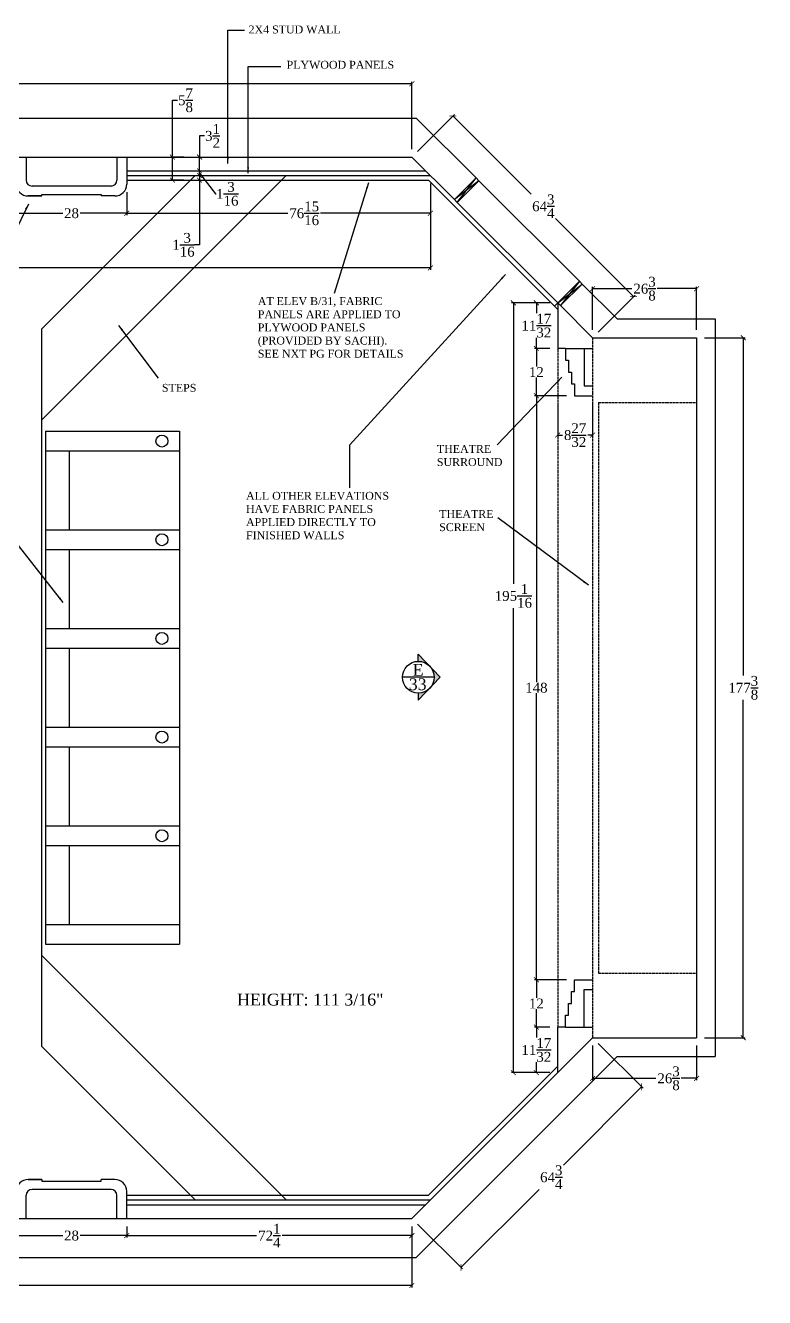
# Model space of a CAD drawing. Header units: inches. Extents: x -8 to 7069, y -18 to 1274.
# Drawn here: x 4230.6 to 4417.9, y 559.7 to 882 of the extents above; entities that cross this region are included whole.
import ezdxf

# ---------------------------------------------------------------- set-up
doc = ezdxf.new("R2010")
doc.units = ezdxf.units.IN
doc.header["$MEASUREMENT"] = 0
doc.linetypes.add('HIDDEN', pattern=[0.375, 0.25, -0.125])
doc.layers.add('PLAN-LINES', color=7, linetype='Continuous')
doc.layers.add('VIEWPORT', color=7, linetype='Continuous')
doc.styles.add('BOOKMAN', font='BOOKOS.TTF')
doc.dimstyles.new('SACHI-1-1-2', dxfattribs={"dimtxt": 0.875, "dimasz": 0.375, "dimexe": 0.5, "dimexo": 0.75, "dimgap": 0.09, "dimtad": 0, "dimtih": 1, "dimtoh": 1, "dimdec": 5, "dimzin": 3, "dimdsep": 46, "dimlunit": 5, "dimtxsty": 'BOOKMAN', "dimblk": 'ARCHTICK', "dimcen": 0, "dimdle": 0.375, "dimclrd": 5, "dimclre": 5, "dimclrt": 5, "dimadec": 1, "dimazin": 0, "dimtfac": 1, "dimtdec": 5, "dimtofl": 0, "dimtmove": 0, "dimatfit": 3, "dimfxl": 0, "dimtolj": 1, "dimtzin": 0, "dimarcsym": 0})
doc.dimstyles.new('SACHI-1-2', dxfattribs={"dimtxt": 2.5, "dimasz": 1.25, "dimexe": 0.5, "dimexo": 2, "dimgap": 0.09, "dimtad": 0, "dimtih": 1, "dimtoh": 1, "dimdec": 5, "dimzin": 3, "dimdsep": 46, "dimlunit": 5, "dimtxsty": 'BOOKMAN', "dimblk": 'ARCHTICK', "dimcen": 0, "dimclrd": 5, "dimclre": 5, "dimclrt": 5, "dimadec": 1, "dimazin": 0, "dimtfac": 1, "dimtdec": 5, "dimtofl": 0, "dimtmove": 0, "dimatfit": 3, "dimfxl": 0, "dimtolj": 1, "dimtzin": 0, "dimarcsym": 0})
doc.dimstyles.new('SACHI-3-4', dxfattribs={"dimtxt": 1.75, "dimasz": 0.75, "dimexe": 0.5, "dimexo": 1, "dimgap": 0.09, "dimtad": 0, "dimtih": 1, "dimtoh": 1, "dimdec": 5, "dimzin": 3, "dimdsep": 46, "dimlunit": 5, "dimtxsty": 'BOOKMAN', "dimblk": 'ARCHTICK', "dimcen": 0, "dimclrd": 5, "dimclre": 5, "dimclrt": 5, "dimadec": 1, "dimazin": 0, "dimtfac": 1, "dimtdec": 5, "dimtofl": 0, "dimtmove": 0, "dimatfit": 3, "dimfxl": 0, "dimtolj": 1, "dimtzin": 0, "dimarcsym": 0})

# ---------------------------------------------------------------- blocks, each defined once
blk = doc.blocks.new('_ARCHTICK')
at = {"color": 0, "linetype": 'ByBlock', "const_width": 0.15}
blk.add_lwpolyline([(-0.5, -0.5), (0.5, 0.5)], dxfattribs=at)
blk = doc.blocks.new('*D549')
at = {"layer": 'Defpoints', "color": 0}
for p in [(4328.52, 848.67), (4384.72, 813.29), (4374.31, 802.88)]:
    blk.add_point(p, dxfattribs=at)
at = {"layer": 'VIEWPORT', "color": 1, "lineweight": -2}
for p, q in [((4329.93, 850.09), (4339.28, 859.44)), ((4338.93, 859.08), (4358.76, 839.26)), ((4384.72, 813.29), (4364.9, 833.12)), ((4375.73, 804.29), (4385.08, 813.64))]:
    blk.add_line(p, q, dxfattribs=at)
at = {"layer": 'VIEWPORT', "color": 1, "lineweight": -2, "xscale": 1.25, "yscale": 1.25, "zscale": 1.25}
for p, rotation in [((4338.93, 859.08), 135.0000000000044), ((4384.72, 813.29), 315.0000000000044)]:
    blk.add_blockref('_ARCHTICK', p, dxfattribs=dict(at, rotation=rotation))
at = {"layer": 'VIEWPORT', "color": 1, "insert": (4361.83, 836.19), "char_height": 2.5, "attachment_point": 5, "style": 'BOOKMAN'}
blk.add_mtext('\\A1;64{\\H1.000000x;\\S3/4;}', dxfattribs=at)
blk = doc.blocks.new('*D548')
at = {"layer": 'Defpoints', "color": 0}
for p in [(4374.31, 815.32), (4374.31, 802.88), (4400.67, 802.88)]:
    blk.add_point(p, dxfattribs=at)
at = {"layer": 'VIEWPORT', "color": 1, "lineweight": -2}
for p, q in [((4374.31, 804.88), (4374.31, 815.82)), ((4400.67, 804.88), (4400.67, 815.82)), ((4374.31, 815.32), (4384.29, 815.32)), ((4400.67, 815.32), (4390.7, 815.32))]:
    blk.add_line(p, q, dxfattribs=at)
at = {"layer": 'VIEWPORT', "color": 1, "lineweight": -2, "xscale": 1.25, "yscale": 1.25, "zscale": 1.25, "rotation": 180}
blk.add_blockref('_ARCHTICK', (4374.31, 815.32), dxfattribs=at)
at = {"layer": 'VIEWPORT', "color": 1, "lineweight": -2, "xscale": 1.25, "yscale": 1.25, "zscale": 1.25}
blk.add_blockref('_ARCHTICK', (4400.67, 815.32), dxfattribs=at)
at = {"layer": 'VIEWPORT', "color": 1, "insert": (4387.49, 815.32), "char_height": 2.5, "attachment_point": 5, "style": 'BOOKMAN'}
blk.add_mtext('\\A1;26{\\H1.000000x;\\S3/8;}', dxfattribs=at)
blk = doc.blocks.new('*D547')
at = {"layer": 'Defpoints', "color": 0}
for p in [(4400.67, 802.88), (4412.5, 802.88), (4400.67, 625.51)]:
    blk.add_point(p, dxfattribs=at)
at = {"layer": 'VIEWPORT', "color": 1, "lineweight": -2}
for p, q in [((4402.67, 802.88), (4413, 802.88)), ((4412.5, 802.88), (4412.5, 717.29)), ((4412.5, 625.51), (4412.5, 711.1)), ((4402.67, 625.51), (4413, 625.51))]:
    blk.add_line(p, q, dxfattribs=at)
at = {"layer": 'VIEWPORT', "color": 1, "lineweight": -2, "xscale": 1.25, "yscale": 1.25, "zscale": 1.25}
for p, rotation in [((4412.5, 802.88), 90), ((4412.5, 625.51), 270)]:
    blk.add_blockref('_ARCHTICK', p, dxfattribs=dict(at, rotation=rotation))
at = {"layer": 'VIEWPORT', "color": 1, "insert": (4412.5, 714.19), "char_height": 2.5, "attachment_point": 5, "style": 'BOOKMAN'}
blk.add_mtext('\\A1;177{\\H1.000000x;\\S3/8;}', dxfattribs=at)
blk = doc.blocks.new('*D546')
at = {"layer": 'Defpoints', "color": 0}
for p in [(4374.31, 625.51), (4400.67, 625.51), (4400.67, 615.23)]:
    blk.add_point(p, dxfattribs=at)
at = {"layer": 'VIEWPORT', "color": 1, "lineweight": -2}
for p, q in [((4374.31, 623.51), (4374.31, 614.73)), ((4400.67, 623.51), (4400.67, 614.73)), ((4374.31, 615.23), (4390.38, 615.23)), ((4400.67, 615.23), (4396.79, 615.23))]:
    blk.add_line(p, q, dxfattribs=at)
at = {"layer": 'VIEWPORT', "color": 1, "lineweight": -2, "xscale": 1.25, "yscale": 1.25, "zscale": 1.25, "rotation": 180}
blk.add_blockref('_ARCHTICK', (4374.31, 615.23), dxfattribs=at)
at = {"layer": 'VIEWPORT', "color": 1, "lineweight": -2, "xscale": 1.25, "yscale": 1.25, "zscale": 1.25}
blk.add_blockref('_ARCHTICK', (4400.67, 615.23), dxfattribs=at)
at = {"layer": 'VIEWPORT', "color": 1, "insert": (4393.58, 615.23), "char_height": 2.5, "attachment_point": 5, "style": 'BOOKMAN'}
blk.add_mtext('\\A1;26{\\H1.000000x;\\S3/8;}', dxfattribs=at)
blk = doc.blocks.new('*D545')
at = {"layer": 'Defpoints', "color": 0}
for p in [(4374.31, 625.51), (4328.52, 579.71), (4340.95, 567.28)]:
    blk.add_point(p, dxfattribs=at)
at = {"layer": 'VIEWPORT', "color": 1, "lineweight": -2}
for p, q in [((4375.73, 624.09), (4387.1, 612.72)), ((4386.75, 613.07), (4366.92, 593.24)), ((4340.95, 567.28), (4360.78, 587.1)), ((4329.93, 578.3), (4341.31, 566.92))]:
    blk.add_line(p, q, dxfattribs=at)
at = {"layer": 'VIEWPORT', "color": 1, "lineweight": -2, "xscale": 1.25, "yscale": 1.25, "zscale": 1.25}
for p, rotation in [((4386.75, 613.07), 44.99999999999928), ((4340.95, 567.28), 224.9999999999993)]:
    blk.add_blockref('_ARCHTICK', p, dxfattribs=dict(at, rotation=rotation))
at = {"layer": 'VIEWPORT', "color": 1, "insert": (4363.85, 590.17), "char_height": 2.5, "attachment_point": 5, "style": 'BOOKMAN'}
blk.add_mtext('\\A1;64{\\H1.000000x;\\S3/4;}', dxfattribs=at)
blk = doc.blocks.new('*D544')
at = {"layer": 'Defpoints', "color": 0}
for p in [(4013.98, 579.71), (4328.52, 579.71), (4328.52, 562.71)]:
    blk.add_point(p, dxfattribs=at)
at = {"layer": 'VIEWPORT', "color": 1, "lineweight": -2}
for p, q in [((4013.98, 577.71), (4013.98, 562.21)), ((4328.52, 577.71), (4328.52, 562.21)), ((4013.98, 562.71), (4165.78, 562.71)), ((4328.52, 562.71), (4176.72, 562.71))]:
    blk.add_line(p, q, dxfattribs=at)
at = {"layer": 'VIEWPORT', "color": 1, "lineweight": -2, "xscale": 1.25, "yscale": 1.25, "zscale": 1.25, "rotation": 180}
blk.add_blockref('_ARCHTICK', (4013.98, 562.71), dxfattribs=at)
at = {"layer": 'VIEWPORT', "color": 1, "lineweight": -2, "xscale": 1.25, "yscale": 1.25, "zscale": 1.25}
blk.add_blockref('_ARCHTICK', (4328.52, 562.71), dxfattribs=at)
at = {"layer": 'VIEWPORT', "color": 1, "insert": (4171.25, 562.71), "char_height": 2.5, "attachment_point": 5, "style": 'BOOKMAN'}
blk.add_mtext('\\A1;314{\\H1.000000x;\\S17/32;}', dxfattribs=at)
blk = doc.blocks.new('*D538')
at = {"layer": 'Defpoints', "color": 0}
for p in [(4328.52, 867.23), (4013.98, 848.67), (4328.52, 848.67)]:
    blk.add_point(p, dxfattribs=at)
at = {"layer": 'VIEWPORT', "color": 1, "lineweight": -2}
for p, q in [((4013.98, 850.67), (4013.98, 867.73)), ((4013.98, 867.23), (4165.69, 867.23)), ((4328.52, 867.23), (4176.63, 867.23)), ((4328.52, 850.67), (4328.52, 867.73))]:
    blk.add_line(p, q, dxfattribs=at)
at = {"layer": 'VIEWPORT', "color": 1, "lineweight": -2, "xscale": 1.25, "yscale": 1.25, "zscale": 1.25, "rotation": 180}
blk.add_blockref('_ARCHTICK', (4013.98, 867.23), dxfattribs=at)
at = {"layer": 'VIEWPORT', "color": 1, "lineweight": -2, "xscale": 1.25, "yscale": 1.25, "zscale": 1.25}
blk.add_blockref('_ARCHTICK', (4328.52, 867.23), dxfattribs=at)
at = {"layer": 'VIEWPORT', "color": 1, "insert": (4171.16, 867.23), "char_height": 2.5, "attachment_point": 5, "style": 'BOOKMAN'}
blk.add_mtext('\\A1;314{\\H1.000000x;\\S17/32;}', dxfattribs=at)
blk = doc.blocks.new('*D617')
at = {"layer": 'Defpoints', "color": 0}
for p in [(4270.69, 843.99), (4270.69, 842.8), (4274.7, 843.99)]:
    blk.add_point(p, dxfattribs=at)
at = {"layer": 'VIEWPORT', "color": 5, "lineweight": -2}
for p, q in [((4272.69, 843.99), (4275.2, 843.99)), ((4272.69, 842.8), (4275.2, 842.8)), ((4274.7, 843.99), (4274.7, 842.8)), ((4274.7, 842.8), (4274.7, 826.44)), ((4274.7, 826.44), (4273.45, 826.44))]:
    blk.add_line(p, q, dxfattribs=at)
at = {"layer": 'VIEWPORT', "color": 5, "lineweight": -2, "xscale": 1.25, "yscale": 1.25, "zscale": 1.25}
for p, rotation in [((4274.7, 843.99), 90), ((4274.7, 842.8), 270)]:
    blk.add_blockref('_ARCHTICK', p, dxfattribs=dict(at, rotation=rotation))
at = {"layer": 'VIEWPORT', "color": 5, "insert": (4270.63, 826.44), "char_height": 2.5, "attachment_point": 5, "style": 'BOOKMAN'}
blk.add_mtext('\\A1;1{\\H1.000000x;\\S3/16;}', dxfattribs=at)
blk = doc.blocks.new('*D618')
at = {"layer": 'Defpoints', "color": 0}
for p in [(4274.7, 845.17), (4274.7, 845.17), (4270.69, 843.99)]:
    blk.add_point(p, dxfattribs=at)
at = {"layer": 'VIEWPORT', "color": 5, "lineweight": -2}
for p, q in [((4272.7, 845.17), (4274.2, 845.17)), ((4274.7, 843.99), (4274.7, 845.17)), ((4274.7, 844.58), (4278.75, 839.35)), ((4272.69, 843.99), (4275.2, 843.99)), ((4278.75, 839.35), (4278.93, 839.35))]:
    blk.add_line(p, q, dxfattribs=at)
at = {"layer": 'VIEWPORT', "color": 5, "lineweight": -2, "xscale": 1.25, "yscale": 1.25, "zscale": 1.25}
for p, rotation in [((4274.7, 845.17), 90), ((4274.7, 843.99), 270)]:
    blk.add_blockref('_ARCHTICK', p, dxfattribs=dict(at, rotation=rotation))
at = {"layer": 'VIEWPORT', "color": 5, "insert": (4281.74, 839.35), "char_height": 2.5, "attachment_point": 5, "style": 'BOOKMAN'}
blk.add_mtext('\\A1;1{\\H1.000000x;\\S3/16;}', dxfattribs=at)
blk = doc.blocks.new('*D619')
at = {"layer": 'Defpoints', "color": 0}
for p in [(4274.7, 848.67), (4274.7, 848.67), (4274.7, 845.17)]:
    blk.add_point(p, dxfattribs=at)
at = {"layer": 'VIEWPORT', "color": 5, "lineweight": -2}
for p, q in [((4275.95, 854.04), (4274.7, 854.04)), ((4274.7, 854.04), (4274.7, 848.67)), ((4272.7, 848.67), (4274.2, 848.67)), ((4274.7, 845.17), (4274.7, 848.67)), ((4272.7, 845.17), (4274.2, 845.17))]:
    blk.add_line(p, q, dxfattribs=at)
at = {"layer": 'VIEWPORT', "color": 5, "lineweight": -2, "xscale": 1.25, "yscale": 1.25, "zscale": 1.25}
for p, rotation in [((4274.7, 848.67), 90), ((4274.7, 845.17), 270)]:
    blk.add_blockref('_ARCHTICK', p, dxfattribs=dict(at, rotation=rotation))
at = {"layer": 'VIEWPORT', "color": 5, "insert": (4278, 854.04), "char_height": 2.5, "attachment_point": 5, "style": 'BOOKMAN'}
blk.add_mtext('\\A1;3{\\H1.000000x;\\S1/2;}', dxfattribs=at)
blk = doc.blocks.new('*D663')
at = {"layer": 'Defpoints', "color": 0}
for p in [(4267.85, 848.67), (4272.69, 848.67), (4272.69, 842.8)]:
    blk.add_point(p, dxfattribs=at)
at = {"layer": 'VIEWPORT', "color": 5, "lineweight": -2}
for p, q in [((4267.85, 848.67), (4267.85, 863.06)), ((4267.85, 863.06), (4269.1, 863.06)), ((4270.69, 848.67), (4267.35, 848.67)), ((4267.85, 842.8), (4267.85, 848.67)), ((4270.69, 842.8), (4267.35, 842.8))]:
    blk.add_line(p, q, dxfattribs=at)
at = {"layer": 'VIEWPORT', "color": 5, "lineweight": -2, "xscale": 1.25, "yscale": 1.25, "zscale": 1.25}
for p, rotation in [((4267.85, 848.67), 90), ((4267.85, 842.8), 270)]:
    blk.add_blockref('_ARCHTICK', p, dxfattribs=dict(at, rotation=rotation))
at = {"layer": 'VIEWPORT', "color": 5, "insert": (4271.15, 863.06), "char_height": 2.5, "attachment_point": 5, "style": 'BOOKMAN'}
blk.add_mtext('\\A1;5{\\H1.000000x;\\S7/8;}', dxfattribs=at)
blk = doc.blocks.new('*D664')
at = {"layer": 'Defpoints', "color": 0}
for p in [(4009.13, 843.99), (4333.21, 843.99), (4333.21, 820.57)]:
    blk.add_point(p, dxfattribs=at)
at = {"layer": 'VIEWPORT', "color": 5, "lineweight": -2}
for p, q in [((4009.13, 841.99), (4009.13, 820.07)), ((4333.21, 841.99), (4333.21, 820.07)), ((4009.13, 820.57), (4192.94, 820.57)), ((4333.21, 820.57), (4203.55, 820.57))]:
    blk.add_line(p, q, dxfattribs=at)
at = {"layer": 'VIEWPORT', "color": 5, "lineweight": -2, "xscale": 1.25, "yscale": 1.25, "zscale": 1.25, "rotation": 180}
blk.add_blockref('_ARCHTICK', (4009.13, 820.57), dxfattribs=at)
at = {"layer": 'VIEWPORT', "color": 5, "lineweight": -2, "xscale": 1.25, "yscale": 1.25, "zscale": 1.25}
blk.add_blockref('_ARCHTICK', (4333.21, 820.57), dxfattribs=at)
at = {"layer": 'VIEWPORT', "color": 5, "insert": (4198.24, 820.57), "char_height": 2.5, "attachment_point": 5, "style": 'BOOKMAN'}
blk.add_mtext('\\A1;324{\\H1.000000x;\\S1/16;}', dxfattribs=at)
blk = doc.blocks.new('*D668')
at = {"layer": 'Defpoints', "color": 0}
for p in [(4228.26, 841.8), (4256.26, 841.8), (4256.26, 834.42)]:
    blk.add_point(p, dxfattribs=at)
at = {"layer": 'VIEWPORT', "color": 5, "lineweight": -2}
for p, q in [((4228.26, 839.8), (4228.26, 833.92)), ((4256.26, 839.8), (4256.26, 833.92)), ((4228.26, 834.42), (4240.09, 834.42)), ((4256.26, 834.42), (4244.44, 834.42))]:
    blk.add_line(p, q, dxfattribs=at)
at = {"layer": 'VIEWPORT', "color": 5, "lineweight": -2, "xscale": 1.25, "yscale": 1.25, "zscale": 1.25, "rotation": 180}
blk.add_blockref('_ARCHTICK', (4228.26, 834.42), dxfattribs=at)
at = {"layer": 'VIEWPORT', "color": 5, "lineweight": -2, "xscale": 1.25, "yscale": 1.25, "zscale": 1.25}
blk.add_blockref('_ARCHTICK', (4256.26, 834.42), dxfattribs=at)
at = {"layer": 'VIEWPORT', "color": 5, "insert": (4242.26, 834.42), "char_height": 2.5, "attachment_point": 5, "style": 'BOOKMAN'}
blk.add_mtext('\\A1;28', dxfattribs=at)
blk = doc.blocks.new('*D669')
at = {"layer": 'Defpoints', "color": 0}
for p in [(4256.26, 841.8), (4333.21, 843.99), (4333.21, 834.42)]:
    blk.add_point(p, dxfattribs=at)
at = {"layer": 'VIEWPORT', "color": 5, "lineweight": -2}
for p, q in [((4333.21, 841.99), (4333.21, 833.92)), ((4256.26, 839.8), (4256.26, 833.92)), ((4256.26, 834.42), (4297.07, 834.42)), ((4333.21, 834.42), (4305.38, 834.42))]:
    blk.add_line(p, q, dxfattribs=at)
at = {"layer": 'VIEWPORT', "color": 5, "lineweight": -2, "xscale": 1.25, "yscale": 1.25, "zscale": 1.25, "rotation": 180}
blk.add_blockref('_ARCHTICK', (4256.26, 834.42), dxfattribs=at)
at = {"layer": 'VIEWPORT', "color": 5, "lineweight": -2, "xscale": 1.25, "yscale": 1.25, "zscale": 1.25}
blk.add_blockref('_ARCHTICK', (4333.21, 834.42), dxfattribs=at)
at = {"layer": 'VIEWPORT', "color": 5, "insert": (4301.23, 834.42), "char_height": 2.5, "attachment_point": 5, "style": 'BOOKMAN'}
blk.add_mtext('\\A1;76{\\H1.000000x;\\S15/16;}', dxfattribs=at)
blk = doc.blocks.new('*D724')
at = {"layer": 'Defpoints', "color": 0}
for p in [(4228.26, 579.71), (4256.26, 579.71), (4256.26, 575.37)]:
    blk.add_point(p, dxfattribs=at)
at = {"layer": 'VIEWPORT', "color": 5, "lineweight": -2}
for p, q in [((4228.26, 577.71), (4228.26, 574.87)), ((4256.26, 577.71), (4256.26, 574.87)), ((4228.26, 575.37), (4240.09, 575.37)), ((4256.26, 575.37), (4244.44, 575.37))]:
    blk.add_line(p, q, dxfattribs=at)
at = {"layer": 'VIEWPORT', "color": 5, "lineweight": -2, "xscale": 1.25, "yscale": 1.25, "zscale": 1.25, "rotation": 180}
blk.add_blockref('_ARCHTICK', (4228.26, 575.37), dxfattribs=at)
at = {"layer": 'VIEWPORT', "color": 5, "lineweight": -2, "xscale": 1.25, "yscale": 1.25, "zscale": 1.25}
blk.add_blockref('_ARCHTICK', (4256.26, 575.37), dxfattribs=at)
at = {"layer": 'VIEWPORT', "color": 5, "insert": (4242.26, 575.37), "char_height": 2.5, "attachment_point": 5, "style": 'BOOKMAN'}
blk.add_mtext('\\A1;28', dxfattribs=at)
blk = doc.blocks.new('*D725')
at = {"layer": 'Defpoints', "color": 0}
for p in [(4256.26, 579.71), (4328.52, 579.71), (4328.52, 575.37)]:
    blk.add_point(p, dxfattribs=at)
at = {"layer": 'VIEWPORT', "color": 5, "lineweight": -2}
for p, q in [((4256.26, 577.71), (4256.26, 574.87)), ((4328.52, 577.71), (4328.52, 574.87)), ((4256.26, 575.37), (4289.15, 575.37)), ((4328.52, 575.37), (4295.63, 575.37))]:
    blk.add_line(p, q, dxfattribs=at)
at = {"layer": 'VIEWPORT', "color": 5, "lineweight": -2, "xscale": 1.25, "yscale": 1.25, "zscale": 1.25, "rotation": 180}
blk.add_blockref('_ARCHTICK', (4256.26, 575.37), dxfattribs=at)
at = {"layer": 'VIEWPORT', "color": 5, "lineweight": -2, "xscale": 1.25, "yscale": 1.25, "zscale": 1.25}
blk.add_blockref('_ARCHTICK', (4328.52, 575.37), dxfattribs=at)
at = {"layer": 'VIEWPORT', "color": 5, "insert": (4292.39, 575.37), "char_height": 2.5, "attachment_point": 5, "style": 'BOOKMAN'}
blk.add_mtext('\\A1;72{\\H1.000000x;\\S1/4;}', dxfattribs=at)
blk = doc.blocks.new('*D735')
at = {"layer": 'Defpoints', "color": 0}
for p in [(4365.47, 811.72), (4360.07, 800.19), (4365.47, 800.19)]:
    blk.add_point(p, dxfattribs=at)
at = {"layer": 'VIEWPORT', "color": 5, "lineweight": -2}
for p, q in [((4363.47, 811.72), (4359.57, 811.72)), ((4360.07, 811.72), (4360.07, 809.07)), ((4360.07, 800.19), (4360.07, 802.84)), ((4363.47, 800.19), (4359.57, 800.19))]:
    blk.add_line(p, q, dxfattribs=at)
at = {"layer": 'VIEWPORT', "color": 5, "lineweight": -2, "xscale": 1.25, "yscale": 1.25, "zscale": 1.25}
for p, rotation in [((4360.07, 811.72), 90), ((4360.07, 800.19), 270)]:
    blk.add_blockref('_ARCHTICK', p, dxfattribs=dict(at, rotation=rotation))
at = {"layer": 'VIEWPORT', "color": 5, "insert": (4360.07, 805.96), "char_height": 2.5, "attachment_point": 5, "style": 'BOOKMAN'}
blk.add_mtext('\\A1;11{\\H1.000000x;\\S17/32;}', dxfattribs=at)
blk = doc.blocks.new('*D736')
at = {"layer": 'Defpoints', "color": 0}
for p in [(4365.47, 800.19), (4360.07, 788.19), (4369.72, 788.19)]:
    blk.add_point(p, dxfattribs=at)
at = {"layer": 'VIEWPORT', "color": 5, "lineweight": -2}
for p, q in [((4363.47, 800.19), (4359.57, 800.19)), ((4360.07, 800.19), (4360.07, 795.6)), ((4360.07, 788.19), (4360.07, 792.79)), ((4367.72, 788.19), (4359.57, 788.19))]:
    blk.add_line(p, q, dxfattribs=at)
at = {"layer": 'VIEWPORT', "color": 5, "lineweight": -2, "xscale": 1.25, "yscale": 1.25, "zscale": 1.25}
for p, rotation in [((4360.07, 800.19), 90), ((4360.07, 788.19), 270)]:
    blk.add_blockref('_ARCHTICK', p, dxfattribs=dict(at, rotation=rotation))
at = {"layer": 'VIEWPORT', "color": 5, "insert": (4360.07, 794.19), "char_height": 2.5, "attachment_point": 5, "style": 'BOOKMAN'}
blk.add_mtext('\\A1;12', dxfattribs=at)
blk = doc.blocks.new('*D737')
at = {"layer": 'Defpoints', "color": 0}
for p in [(4369.72, 788.19), (4360.07, 640.19), (4369.72, 640.19)]:
    blk.add_point(p, dxfattribs=at)
at = {"layer": 'VIEWPORT', "color": 5, "lineweight": -2}
for p, q in [((4367.72, 788.19), (4359.57, 788.19)), ((4360.07, 788.19), (4360.07, 715.58)), ((4360.07, 640.19), (4360.07, 712.81)), ((4367.72, 640.19), (4359.57, 640.19))]:
    blk.add_line(p, q, dxfattribs=at)
at = {"layer": 'VIEWPORT', "color": 5, "lineweight": -2, "xscale": 1.25, "yscale": 1.25, "zscale": 1.25}
for p, rotation in [((4360.07, 788.19), 90), ((4360.07, 640.19), 270)]:
    blk.add_blockref('_ARCHTICK', p, dxfattribs=dict(at, rotation=rotation))
at = {"layer": 'VIEWPORT', "color": 5, "insert": (4360.07, 714.19), "char_height": 2.5, "attachment_point": 5, "style": 'BOOKMAN'}
blk.add_mtext('\\A1;148', dxfattribs=at)
blk = doc.blocks.new('*D738')
at = {"layer": 'Defpoints', "color": 0}
for p in [(4369.72, 640.19), (4360.07, 628.19), (4365.47, 628.19)]:
    blk.add_point(p, dxfattribs=at)
at = {"layer": 'VIEWPORT', "color": 5, "lineweight": -2}
for p, q in [((4367.72, 640.19), (4359.57, 640.19)), ((4360.07, 640.19), (4360.07, 635.6)), ((4360.07, 628.19), (4360.07, 632.79)), ((4363.47, 628.19), (4359.57, 628.19))]:
    blk.add_line(p, q, dxfattribs=at)
at = {"layer": 'VIEWPORT', "color": 5, "lineweight": -2, "xscale": 1.25, "yscale": 1.25, "zscale": 1.25}
for p, rotation in [((4360.07, 640.19), 90), ((4360.07, 628.19), 270)]:
    blk.add_blockref('_ARCHTICK', p, dxfattribs=dict(at, rotation=rotation))
at = {"layer": 'VIEWPORT', "color": 5, "insert": (4360.07, 634.19), "char_height": 2.5, "attachment_point": 5, "style": 'BOOKMAN'}
blk.add_mtext('\\A1;12', dxfattribs=at)
blk = doc.blocks.new('*D739')
at = {"layer": 'Defpoints', "color": 0}
for p in [(4365.47, 628.19), (4360.07, 616.67), (4365.47, 616.67)]:
    blk.add_point(p, dxfattribs=at)
at = {"layer": 'VIEWPORT', "color": 5, "lineweight": -2}
for p, q in [((4363.47, 628.19), (4359.57, 628.19)), ((4360.07, 628.19), (4360.07, 625.55)), ((4360.07, 616.67), (4360.07, 619.31)), ((4363.47, 616.67), (4359.57, 616.67))]:
    blk.add_line(p, q, dxfattribs=at)
at = {"layer": 'VIEWPORT', "color": 5, "lineweight": -2, "xscale": 1.25, "yscale": 1.25, "zscale": 1.25}
for p, rotation in [((4360.07, 628.19), 90), ((4360.07, 616.67), 270)]:
    blk.add_blockref('_ARCHTICK', p, dxfattribs=dict(at, rotation=rotation))
at = {"layer": 'VIEWPORT', "color": 5, "insert": (4360.07, 622.43), "char_height": 2.5, "attachment_point": 5, "style": 'BOOKMAN'}
blk.add_mtext('\\A1;11{\\H1.000000x;\\S17/32;}', dxfattribs=at)
blk = doc.blocks.new('*D740')
at = {"layer": 'Defpoints', "color": 0}
for p in [(4354.24, 811.72), (4365.47, 811.72), (4365.47, 616.67)]:
    blk.add_point(p, dxfattribs=at)
at = {"layer": 'VIEWPORT', "color": 5, "lineweight": -2}
for p, q in [((4363.47, 811.72), (4353.74, 811.72)), ((4354.24, 811.72), (4354.24, 740.54)), ((4354.24, 616.67), (4354.24, 734.4)), ((4363.47, 616.67), (4353.74, 616.67))]:
    blk.add_line(p, q, dxfattribs=at)
at = {"layer": 'VIEWPORT', "color": 5, "lineweight": -2, "xscale": 1.25, "yscale": 1.25, "zscale": 1.25}
for p, rotation in [((4354.24, 811.72), 90), ((4354.24, 616.67), 270)]:
    blk.add_blockref('_ARCHTICK', p, dxfattribs=dict(at, rotation=rotation))
at = {"layer": 'VIEWPORT', "color": 5, "insert": (4354.24, 737.47), "char_height": 2.5, "attachment_point": 5, "style": 'BOOKMAN'}
blk.add_mtext('\\A1;195{\\H1.000000x;\\S1/16;}', dxfattribs=at)
blk = doc.blocks.new('*D741')
at = {"layer": 'Defpoints', "color": 0}
for p in [(4365.47, 788.19), (4374.31, 788.19), (4365.47, 778.22)]:
    blk.add_point(p, dxfattribs=at)
at = {"layer": 'VIEWPORT', "color": 5, "lineweight": -2}
for p, q in [((4365.47, 786.19), (4365.47, 777.72)), ((4374.31, 786.19), (4374.31, 777.72)), ((4365.47, 778.22), (4366.67, 778.22)), ((4374.31, 778.22), (4373.12, 778.22))]:
    blk.add_line(p, q, dxfattribs=at)
at = {"layer": 'VIEWPORT', "color": 5, "lineweight": -2, "xscale": 1.25, "yscale": 1.25, "zscale": 1.25, "rotation": 180}
blk.add_blockref('_ARCHTICK', (4365.47, 778.22), dxfattribs=at)
at = {"layer": 'VIEWPORT', "color": 5, "lineweight": -2, "xscale": 1.25, "yscale": 1.25, "zscale": 1.25}
blk.add_blockref('_ARCHTICK', (4374.31, 778.22), dxfattribs=at)
at = {"layer": 'VIEWPORT', "color": 5, "insert": (4369.89, 778.22), "char_height": 2.5, "attachment_point": 5, "style": 'BOOKMAN'}
blk.add_mtext('\\A1;8{\\H1.000000x;\\S27/32;}', dxfattribs=at)

msp = doc.modelspace()

# ---------------------------------------------------------------- hatches: boundary and pattern name
at = {"layer": 'PLAN-LINES'}
h = msp.add_hatch(color=256, dxfattribs=at)
h.paths.add_polyline_path([(4332.945754, 713.956289, -0.1938740085), (4330.154079, 712.831547), (4330.154079, 711.034562)])
h.paths.add_polyline_path([(4335.71875, 716.858467), (4333.180277, 719.515197, -0.376674506), (4333.180277, 714.201737)])
h.paths.add_polyline_path([(4332.945754, 719.760645), (4330.154079, 722.682373), (4330.154079, 720.885388, -0.1938740085)])

# ---------------------------------------------------------------- linework, layer by layer
for p, q in [((4330.154079, 722.682373), (4335.71875, 716.858467)), ((4330.154079, 720.885388), (4330.154079, 722.682373)), ((4334.180999, 716.858467), (4326.127158, 716.858467)), ((4330.154079, 711.034562), (4335.71875, 716.858467)), ((4330.154079, 712.831547), (4330.154079, 711.034562))]:
    msp.add_line(p, q, dxfattribs=at)
msp.add_circle((4330.154079, 716.858467), 4.026921, dxfattribs=at)
at = {"layer": 'VIEWPORT'}
for p, q in [((4017.337211, 858.549251), (4329.611706, 858.549251)), ((4329.611706, 858.549251), (4344.79521, 843.365746)), ((4013.984898, 848.674251), (4328.519191, 848.674251)), ((4256.264802, 848.674251), (4256.264802, 841.799251)), ((4328.519191, 848.674251), (4339.311453, 837.881989)), ((4256.264802, 845.174251), (4332.019191, 845.174251)), ((4256.264802, 843.986751), (4333.206691, 843.986751)), ((4339.311453, 837.881989), (4344.79521, 843.365746)), ((4345.502317, 842.658639), (4339.311453, 837.881989)), ((4340.01856, 837.174882), (4344.79521, 843.365746)), ((4340.01856, 837.174882), (4345.502317, 842.658639)), ((4344.79521, 843.365746), (4345.502317, 842.658639)), ((4234.764802, 838.799251), (4231.264802, 838.799251)), ((4231.264802, 838.799251), (4234.764802, 838.799251)), ((4234.764802, 839.174251), (4249.764802, 839.174251)), ((4234.764802, 838.799251), (4234.764802, 839.174251)), ((4249.764802, 839.174251), (4249.764802, 838.799251)), ((4253.264802, 838.799251), (4249.764802, 838.799251)), ((4339.311453, 837.881989), (4340.01856, 837.174882)), ((4365.474404, 811.719038), (4370.958161, 817.202795)), ((4365.474404, 811.719038), (4371.665268, 816.495688)), ((4370.958161, 817.202795), (4366.181511, 811.011931)), ((4366.181511, 811.011931), (4371.665268, 816.495688)), ((4370.958161, 817.202795), (4371.665268, 816.495688)), ((4371.665268, 816.495688), (4380.530753, 807.630203)), ((4365.474404, 811.719038), (4366.181511, 811.011931)), ((4365.474404, 811.719038), (4365.474404, 800.192751)), ((4366.181511, 811.011931), (4374.313239, 802.880203)), ((4380.530753, 807.630203), (4405.424756, 807.630203)), ((4405.424756, 807.630203), (4405.424756, 620.755199)), ((4374.313239, 802.880203), (4400.674756, 802.880203)), ((4400.674756, 802.880203), (4400.674756, 625.505199)), ((4367.474404, 800.192751), (4365.474404, 800.192751)), ((4367.474404, 800.192751), (4374.313239, 800.192751)), ((4367.474404, 800.192751), (4367.474404, 797.192751)), ((4367.474404, 797.192751), (4368.224404, 797.192751)), ((4368.224404, 797.192751), (4368.224404, 794.192751)), ((4368.224404, 794.192751), (4368.974404, 794.192751)), ((4368.974404, 794.192751), (4368.974404, 791.192751)), ((4368.974404, 791.192751), (4369.724404, 791.192751)), ((4369.724404, 791.192751), (4369.724404, 788.192737)), ((4369.724404, 788.192737), (4374.313239, 788.192737)), ((4369.724404, 637.192651), (4369.724404, 640.192666)), ((4369.724404, 640.192666), (4374.313239, 640.192666)), ((4368.974404, 634.192651), (4368.974404, 637.192651)), ((4368.974404, 637.192651), (4369.724404, 637.192651)), ((4368.224404, 631.192651), (4368.224404, 634.192651)), ((4368.224404, 634.192651), (4368.974404, 634.192651)), ((4367.474404, 631.192651), (4368.224404, 631.192651)), ((4367.474404, 628.192651), (4367.474404, 631.192651)), ((4328.519191, 579.711152), (4374.313239, 625.505199)), ((4365.474404, 616.666364), (4365.474404, 628.192651)), ((4367.474404, 628.192651), (4365.474404, 628.192651)), ((4367.474404, 628.192651), (4374.313239, 628.192651)), ((4374.313239, 625.505199), (4400.674756, 625.505199)), ((4329.611706, 569.836152), (4380.530753, 620.755199)), ((4380.530753, 620.755199), (4405.424756, 620.755199)), ((4231.264802, 589.586152), (4234.764802, 589.586152)), ((4234.764802, 589.586152), (4231.264802, 589.586152)), ((4234.764802, 589.586152), (4234.764802, 589.211152)), ((4234.764802, 589.211152), (4249.764802, 589.211152)), ((4253.264802, 589.586152), (4249.764802, 589.586152)), ((4249.764802, 589.211152), (4249.764802, 589.586152)), ((4256.264802, 579.711152), (4256.264802, 586.586152)), ((4256.264802, 584.398652), (4333.206691, 584.398652)), ((4256.264802, 583.211152), (4332.019191, 583.211152)), ((4013.984898, 579.711152), (4328.519191, 579.711152)), ((4017.372866, 569.836152), (4329.611706, 569.836152))]:
    msp.add_line(p, q, dxfattribs=at)
at = {"layer": 'VIEWPORT', "color": 251}
for p, q in [((4230.764802, 848.674251), (4230.764802, 842.799251)), ((4253.764802, 848.674251), (4253.764802, 842.799251)), ((4252.264802, 841.299251), (4232.264802, 841.299251)), ((4273.599458, 843.986751), (4234.661958, 805.049251)), ((4296.668817, 843.986751), (4234.661958, 781.979892)), ((4345.502317, 842.658639), (4370.958161, 817.202795)), ((4340.01856, 837.174882), (4365.474404, 811.719038)), ((4234.661958, 805.049251), (4234.661958, 623.336152)), ((4372.224404, 800.192751), (4372.224404, 790.692737)), ((4372.224404, 790.692737), (4374.313239, 790.692737)), ((4235.661958, 779.192678), (4269.661958, 779.192678)), ((4235.661958, 779.192678), (4235.661958, 649.192724)), ((4269.661958, 779.192678), (4269.661958, 649.192724)), ((4235.661958, 774.192678), (4269.661958, 774.192678)), ((4241.661958, 774.192678), (4241.661958, 754.192678)), ((4235.661958, 754.192678), (4269.661958, 754.192678)), ((4235.661958, 749.192678), (4269.661958, 749.192678)), ((4241.661958, 749.192678), (4241.661958, 729.192678)), ((4235.661958, 729.192678), (4269.661958, 729.192678)), ((4235.661958, 724.192678), (4269.661958, 724.192678)), ((4241.661958, 724.192678), (4241.661958, 704.192678)), ((4235.661958, 704.192678), (4269.661958, 704.192678)), ((4235.661958, 699.192678), (4269.661958, 699.192678)), ((4241.661958, 699.192678), (4241.661958, 679.192678)), ((4235.661958, 679.192678), (4269.661958, 679.192678)), ((4235.661958, 674.192678), (4269.661958, 674.192678)), ((4241.661958, 674.192678), (4241.661958, 654.192724)), ((4235.661958, 654.192724), (4269.661958, 654.192724)), ((4235.661958, 649.192724), (4269.661958, 649.192724)), ((4296.668817, 584.398652), (4234.661958, 646.40551)), ((4372.224404, 628.192651), (4372.224404, 637.692666)), ((4372.224404, 637.692666), (4374.313239, 637.692666)), ((4273.599458, 584.398652), (4234.661958, 623.336152)), ((4252.264802, 587.086152), (4232.264802, 587.086152)), ((4230.764802, 579.711152), (4230.764802, 585.586152)), ((4253.764802, 579.711152), (4253.764802, 585.586152))]:
    msp.add_line(p, q, dxfattribs=at)
at = {"layer": 'VIEWPORT', "color": 6}
for p, q in [((4256.264802, 842.799251), (4332.714813, 842.799251)), ((4332.714813, 842.799251), (4365.474404, 810.039659)), ((4365.474404, 811.719038), (4364.634715, 810.879349)), ((4332.714813, 585.586152), (4365.474404, 618.345743)), ((4256.264802, 585.586152), (4332.714813, 585.586152))]:
    msp.add_line(p, q, dxfattribs=at)
at = {"layer": 'VIEWPORT', "linetype": 'HIDDEN'}
for p, q in [((4374.313239, 802.880203), (4374.313239, 625.505199)), ((4365.474404, 800.192751), (4365.474404, 628.192651))]:
    msp.add_line(p, q, dxfattribs=at)
at = {"layer": 'VIEWPORT', "color": 251, "linetype": 'HIDDEN'}
for p, q in [((4375.799756, 786.473953), (4375.799756, 641.911449)), ((4375.799756, 786.473953), (4400.674756, 786.473953)), ((4375.799756, 641.911449), (4400.674756, 641.911449))]:
    msp.add_line(p, q, dxfattribs=at)
at = {"layer": 'VIEWPORT', "color": 251}
for centre in [(4265.161958, 776.692678), (4265.161958, 751.692678), (4265.161958, 726.692678), (4265.161958, 701.692678), (4265.161958, 676.692678)]:
    msp.add_circle(centre, 1.5, dxfattribs=at)
at = {"layer": 'VIEWPORT'}
for centre, start, end in [((4231.264802, 841.799251), 180, 270), ((4253.264802, 841.799251), 270, 360), ((4231.264802, 586.586152), 90, 180), ((4253.264802, 586.586152), 0, 90)]:
    msp.add_arc(centre, 3, start, end, dxfattribs=at)
at = {"layer": 'VIEWPORT', "color": 251}
for centre, start, end in [((4232.264802, 842.799251), 180, 270), ((4252.264802, 842.799251), 270, 360), ((4232.264802, 585.586152), 90, 180), ((4252.264802, 585.586152), 0, 90)]:
    msp.add_arc(centre, 1.5, start, end, dxfattribs=at)

# ---------------------------------------------------------------- texts
at = {"layer": 'PLAN-LINES', "char_height": 2.97673, "width": 2.33149397, "attachment_point": 1, "style": 'BOOKMAN'}
for s, insert in [('E', (4328.723377, 720.209787)), ('33', (4327.744747, 716.568904))]:
    msp.add_mtext(s, dxfattribs=dict(at, insert=insert))
at = {"layer": 'VIEWPORT', "attachment_point": 1, "style": 'BOOKMAN'}
for s, insert, char_height, width in [('2X4 STUD WALL', (4287.132952, 881.989628), 2, 44.77909024), ('PLYWOOD PANELS', (4296.758929, 873.044644), 2, 44.77909024), ('AT ELEV B/31, FABRIC PANELS ARE APPLIED TO PLYWOOD PANELS (PROVIDED BY SACHI).\\PSEE NXT PG FOR DETAILS', (4289.473598, 813.16712), 2, 41.80599239), ('STEPS', (4265.175993, 791.190816), 2, 24.48006396), ('THEATRE SURROUND', (4334.85978, 775.708822), 2, 12.92633438), ('ALL OTHER ELEVATIONS HAVE FABRIC PANELS APPLIED DIRECTLY TO FINISHED WALLS', (4286.486367, 763.833146), 2, 39.1051941), ('THEATRE SCREEN', (4335.445156, 759.218094), 2, 24.48006396), ('HEIGHT: 111 3/16"', (4284.214798, 636.681069), 3, 75.2537804)]:
    msp.add_mtext(s, dxfattribs=dict(at, insert=insert, char_height=char_height, width=width))

# ---------------------------------------------------------------- dimensions: what is measured, and where the dimension line sits
at = {"layer": 'VIEWPORT'}
for base, p1, p2, override, picture, middle in [((4328.519191, 867.228267), (4013.984898, 848.674251), (4328.519191, 848.674251), {"dimclrd": 1, "dimclre": 1, "dimclrt": 1}, '*D538', (4171.158295, 867.228267)), ((4333.206691, 834.422695), (4256.264802, 841.799251), (4333.206691, 843.986751), {"dimtmove": 1}, '*D669', (4301.225149, 834.422695)), ((4400.674756, 615.226053), (4374.313239, 625.505199), (4400.674756, 625.505199), {"dimclrd": 1, "dimclre": 1, "dimclrt": 1}, '*D546', (4393.582836, 615.226053))]:
    dim = msp.add_linear_dim(base=base, p1=p1, p2=p2, dimstyle='SACHI-1-2', override=override, dxfattribs=at)
    dim.commit()
    dim.dimension.update_dxf_attribs({"geometry": picture, "text_midpoint": middle, "dimtype": 160})
for base, p1, p2, picture, middle in [((4267.851326, 848.674251), (4272.686679, 842.799251), (4272.686679, 848.674251), '*D663', (4271.145627, 863.057789)), ((4274.697406, 843.986751), (4270.686679, 842.799251), (4270.686679, 843.986751), '*D617', (4270.634287, 826.443437)), ((4354.239097, 811.719038), (4365.474404, 616.666364), (4365.474404, 811.719038), '*D740', (4354.239097, 737.471402))]:
    dim = msp.add_linear_dim(base=base, p1=p1, p2=p2, angle=90, dimstyle='SACHI-1-2', dxfattribs=at)
    dim.commit()
    dim.dimension.update_dxf_attribs({"geometry": picture, "text_midpoint": middle, "dimtype": 160})
for p1, p2, distance, picture, middle in [((4328.519191, 848.674251), (4374.313239, 802.880203), 14.722442, '*D549', (4361.826553, 836.187565)), ((4374.313239, 625.505199), (4328.519191, 579.711152), 17.585691, '*D545', (4363.851176, 590.173214))]:
    dim = msp.add_aligned_dim(p1=p1, p2=p2, distance=distance, dimstyle='SACHI-1-2', override={"dimclrd": 1, "dimclre": 1, "dimclrt": 1}, dxfattribs=at)
    dim.commit()
    dim.dimension.update_dxf_attribs({"geometry": picture, "text_midpoint": middle})
for base, p1, p2, picture, middle in [((4274.697406, 848.674251), (4274.697406, 845.174251), (4274.697406, 848.674251), '*D619', (4277.369249, 854.041746)), ((4274.697406, 845.174251), (4270.686679, 843.986751), (4274.697406, 845.174251), '*D618', (4279.018609, 839.350114))]:
    dim = msp.add_linear_dim(base=base, p1=p1, p2=p2, angle=90, dimstyle='SACHI-1-2', override={"dimtmove": 1}, dxfattribs=at)
    dim.commit()
    dim.dimension.update_dxf_attribs({"geometry": picture, "text_midpoint": middle, "dimtype": 160})
dim = msp.add_linear_dim(base=(4333.206691, 820.573739), p1=(4009.13085, 843.986751), p2=(4333.206691, 843.986751), dimstyle='SACHI-1-2', dxfattribs=at)
dim.commit()
dim.dimension.update_dxf_attribs({"geometry": '*D664', "text_midpoint": (4198.244126, 820.573739), "dimtype": 160})
for base, p1, p2, override, picture, middle in [((4256.264802, 834.422695), (4228.264802, 841.799251), (4256.264802, 841.799251), {"dimtmove": 1}, '*D668', (4242.264802, 834.422695)), ((4374.313239, 815.317907), (4400.674756, 802.880203), (4374.313239, 802.880203), {"dimclrd": 1, "dimclre": 1, "dimclrt": 1}, '*D548', (4387.493997, 815.317907)), ((4328.519191, 562.714914), (4013.984898, 579.711152), (4328.519191, 579.711152), {"dimclrd": 1, "dimclre": 1, "dimclrt": 1}, '*D544', (4171.252045, 562.714914)), ((4256.264802, 575.365433), (4228.264802, 579.711152), (4256.264802, 579.711152), {"dimtmove": 1}, '*D724', (4242.264802, 575.365433)), ((4328.519191, 575.365433), (4256.264802, 579.711152), (4328.519191, 579.711152), {"dimtmove": 1}, '*D725', (4292.391997, 575.365433))]:
    dim = msp.add_linear_dim(base=base, p1=p1, p2=p2, dimstyle='SACHI-1-2', override=override, dxfattribs=at)
    dim.commit()
    dim.dimension.update_dxf_attribs({"geometry": picture, "text_midpoint": middle})
dim = msp.add_linear_dim(base=(4360.074976, 800.192751), p1=(4365.474404, 811.719038), p2=(4365.474404, 800.192751), angle=90, dimstyle='SACHI-1-2', dxfattribs=at)
dim.commit()
dim.dimension.update_dxf_attribs({"geometry": '*D735', "text_midpoint": (4360.074976, 805.955895)})
for base, p1, p2, override, picture, middle in [((4412.500988, 802.880203), (4400.674756, 625.505199), (4400.674756, 802.880203), {"dimclrd": 1, "dimclre": 1, "dimclrt": 1}, '*D547', (4412.500988, 714.192701)), ((4360.074976, 788.192737), (4365.474404, 800.192751), (4369.724404, 788.192737), {"dimtmove": 1}, '*D736', (4360.074976, 794.192744)), ((4360.074976, 640.192666), (4369.724404, 788.192737), (4369.724404, 640.192666), {"dimtmove": 1}, '*D737', (4360.074976, 714.192701)), ((4360.074976, 628.1926511), (4369.724404, 640.1926655), (4365.474404, 628.1926511), {"dimtmove": 1}, '*D738', (4360.074976, 634.1926583)), ((4360.074976, 616.666364), (4365.474404, 628.192651), (4365.474404, 616.666364), {"dimtmove": 1}, '*D739', (4360.074976, 622.429508))]:
    dim = msp.add_linear_dim(base=base, p1=p1, p2=p2, angle=90, dimstyle='SACHI-1-2', override=override, dxfattribs=at)
    dim.commit()
    dim.dimension.update_dxf_attribs({"geometry": picture, "text_midpoint": middle})
dim = msp.add_linear_dim(base=(4365.474404, 778.2193836), p1=(4374.3132388, 788.1927368), p2=(4365.474404, 788.1927368), dimstyle='SACHI-1-2', dxfattribs=at)
dim.commit()
dim.dimension.update_dxf_attribs({"geometry": '*D741', "text_midpoint": (4369.8938214, 778.2193836)})

# ---------------------------------------------------------------- leaders
for points, dimstyle in [([(4281.861561, 847.018624), (4281.861561, 880.78592), (4286.114904, 880.78592)], 'SACHI-1-1-2'), ([(4287.010346, 844.558754), (4287.010346, 871.617317), (4295.293169, 871.617317)], 'SACHI-1-1-2'), ([(4317.535371, 842.124753), (4308.85328, 814.065169)], 'SACHI-1-1-2'), ([(4231.319676, 836.761167), (4218.700323, 810.902443)], 'SACHI-1-2'), ([(4352.252929, 818.93814), (4312.693975, 775.630366), (4312.693975, 764.809028)], 'SACHI-1-1-2'), ([(4254.1951, 806.004963), (4264.251074, 792.611026)], 'SACHI-1-2'), ([(4366.540189, 792.877338), (4350.172248, 775.766036)], 'SACHI-3-4'), ([(4240.150891, 735.758841), (4225.421234, 754.505815)], 'SACHI-1-2'), ([(4373.308159, 740.176462), (4350.310164, 757.251658)], 'SACHI-3-4')]:
    msp.add_leader(points, dimstyle=dimstyle, override={"dimasz": 1.5, "dimgap": 0.09, "dimtad": 0, "dimclrd": 256}, dxfattribs=at)

doc.saveas('drawing.dxf')
